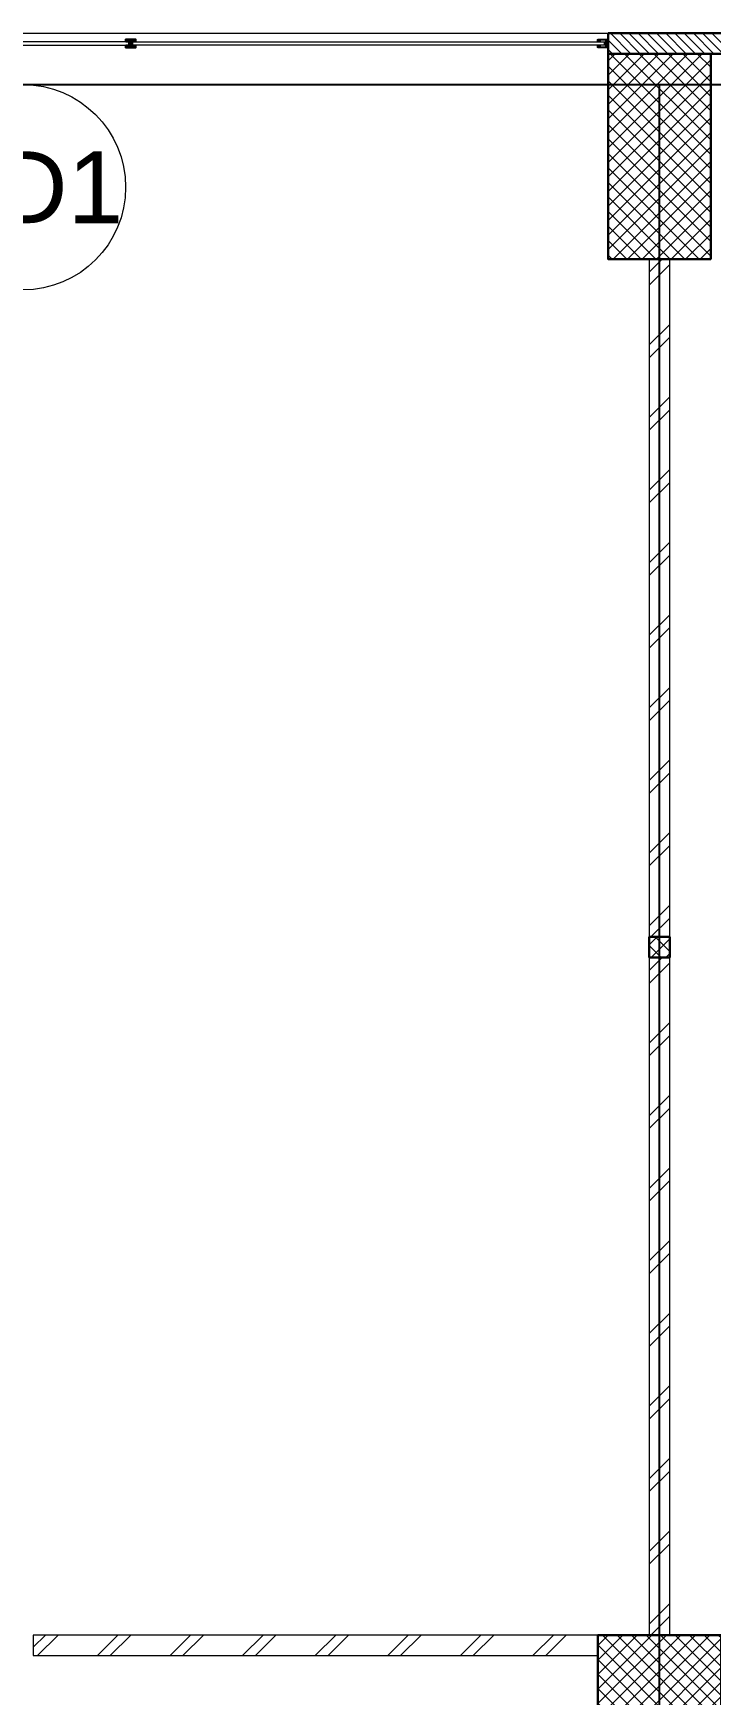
# Model space of a CAD drawing. Header units: millimetres. Extents: x -108 to 351, y -17 to 192.
# Drawn here: x 21.75 to 25.05, y 5.26 to 13.35 of the extents above; entities that cross this region are included whole.
import ezdxf
from ezdxf.enums import TextEntityAlignment as Align

# ---------------------------------------------------------------- set-up
doc = ezdxf.new("R2010")
doc.units = ezdxf.units.MM
for name, color, linetype, lineweight in [('ars', 11, 'Continuous', 0), ('KOL', 1, 'Continuous', 30), ('KOLOM', 4, 'Continuous', 9), ('lan', 7, 'Continuous', 15), ('NOT', 7, 'Continuous', 20), ('tem', 5, 'Continuous', 20)]:
    doc.layers.add(name, color=color, linetype=linetype, lineweight=lineweight)
doc.layers.add('as', color=1, linetype='Continuous', plot=False)
doc.layers.add('Kusen', color=30, linetype='Continuous')
doc.styles.add('S', font='simplex', dxfattribs={"width": 0.75})
doc.styles.get("Standard").update_dxf_attribs({"font": 'arial.ttf'})
pattern_1 = [(45, (0, -5), (-0.03535534, 0.03535534), []), (135, (0, -5), (-0.03535534, -0.03535534), [])]

# ---------------------------------------------------------------- blocks, each defined once
blk = doc.blocks.new('k1')
at = {"layer": 'ars'}
h = blk.add_hatch(dxfattribs=at)
h.set_pattern_fill('_USER', color=256, scale=0.05, angle=45, double=1, pattern_type=0)
h.set_pattern_definition(pattern_1)
h.paths.add_polyline_path([(-0.3, -0.55), (0.3, -0.55), (0.3, 0.55), (-0.3, 0.55)])
at = {"layer": 'KOL'}
blk.add_lwpolyline([(-0.3, -0.55), (0.3, -0.55), (0.3, 0.55), (-0.3, 0.55)], close=True, dxfattribs=at)
blk = doc.blocks.new('k2')
at = {"layer": 'ars'}
h = blk.add_hatch(dxfattribs=at)
h.set_pattern_fill('_USER', color=256, scale=0.05, angle=45, double=1, pattern_type=0)
h.set_pattern_definition(pattern_1)
h.paths.add_polyline_path([(-0.25, -0.5), (0.25, -0.5), (0.25, 0.5), (-0.25, 0.5)])
at = {"layer": 'KOL'}
blk.add_lwpolyline([(-0.25, -0.5), (0.25, -0.5), (0.25, 0.5), (-0.25, 0.5)], close=True, dxfattribs=at)
blk = doc.blocks.new('K 10.10')
at = {"layer": 'ars'}
h = blk.add_hatch(dxfattribs=at)
h.set_pattern_fill('_USER', color=256, scale=0.05, angle=45, double=1, pattern_type=0)
h.set_pattern_definition([(45, (0, 0), (-0.035355339, 0.035355339), []), (135, (0, 0), (-0.035355339, -0.035355339), [])])
h.paths.add_polyline_path([(1560.5383, 1380.4069), (1560.6383, 1380.4069), (1560.6383, 1380.5069), (1560.5383, 1380.5069)])
at = {"layer": 'KOL'}
blk.add_lwpolyline([(1560.5383, 1380.4069), (1560.6383, 1380.4069), (1560.6383, 1380.5069), (1560.5383, 1380.5069)], close=True, dxfattribs=at)
blk = doc.blocks.new('lt dasar')
at = {"layer": 'ars'}
h = blk.add_hatch(dxfattribs=at)
h.set_pattern_fill('ANSI31', color=256, scale=0.01, style=0)
h.set_pattern_definition([(315, (9.25, 13.35), (-0.02245064, -0.02245064), [])])
h.paths.add_polyline_path([(24.55, 13.35), (26.96, 13.35), (26.96, 13.25), (24.55, 13.25)])
h = blk.add_hatch(dxfattribs=at)
h.set_pattern_fill('TEMBOK', color=256, scale=0.25)
h.set_pattern_definition([(45, (6.2, 0), (-0.1767767, 0.1767767), []), (45, (6.2625, 0), (-0.1767767, 0.1767767), [])])
h.paths.add_polyline_path([(24.85, 8.95), (24.75, 8.95), (24.75, 12.25), (24.85, 12.25)])
h = blk.add_hatch(dxfattribs=at)
h.set_pattern_fill('TEMBOK', color=256, scale=0.25)
h.set_pattern_definition([(45, (6.2, -3.4), (-0.1767767, 0.1767767), []), (45, (6.2625, -3.4), (-0.1767767, 0.1767767), [])])
h.paths.add_polyline_path([(24.85, 5.55), (24.75, 5.55), (24.75, 8.85), (24.85, 8.85)])
h = blk.add_hatch(dxfattribs=at)
h.set_pattern_fill('TEMBOK', color=256, scale=0.25)
h.set_pattern_definition([(225, (30.35, 11.2), (0.1767767, -0.1767767), []), (225, (30.2875, 11.2), (0.1767767, -0.1767767), [])])
h.paths.add_polyline_path([(21.75, 5.55), (21.75, 5.45), (24.5, 5.45), (24.5, 5.55)])
for points in [[(22.215, 13.3075), (19.935, 13.3075), (19.935, 13.2925), (22.215, 13.2925)], [(22.235, 13.3075), (24.53, 13.3075), (24.53, 13.2925), (22.235, 13.2925)]]:
    blk.add_lwpolyline(points, close=True, dxfattribs=at)
at = {"layer": 'as'}
for p, q in [((0, 13.1), (74.4, 13.1)), ((24.8, 0), (24.8, 13.1))]:
    blk.add_line(p, q, dxfattribs=at)
at = {"layer": 'KOL'}
blk.add_lwpolyline([(24.55, 13.35), (26.96, 13.35), (26.96, 13.25), (24.55, 13.25)], close=True, dxfattribs=at)
at = {"layer": 'Kusen'}
for points in [[(22.2, 13.2815, 0.414214), (22.2015, 13.28), (22.2485, 13.28, 0.414214), (22.25, 13.2815), (22.25, 13.2885, 0.414214), (22.2485, 13.29), (22.2315, 13.29, -0.414214), (22.23, 13.2915), (22.23, 13.3085, -0.414214), (22.2315, 13.31), (22.2485, 13.31, 0.414214), (22.25, 13.3115), (22.25, 13.3185, 0.414214), (22.2485, 13.32), (22.2015, 13.32, 0.414214), (22.2, 13.3185), (22.2, 13.3115, 0.414214), (22.2015, 13.31), (22.2185, 13.31, -0.414214), (22.22, 13.3085), (22.22, 13.2915, -0.414214), (22.2185, 13.29), (22.2015, 13.29, 0.414214), (22.2, 13.2885)], [(22.2015, 13.2815), (22.2015, 13.2885), (22.2185, 13.2885, 0.414214), (22.2215, 13.2915), (22.2215, 13.3085, 0.414214), (22.2185, 13.3115), (22.2015, 13.3115), (22.2015, 13.3185), (22.2485, 13.3185), (22.2485, 13.3115), (22.2315, 13.3115, 0.414214), (22.2285, 13.3085), (22.2285, 13.2915, 0.414214), (22.2315, 13.2885), (22.2485, 13.2885), (22.2485, 13.2815)], [(24.5085, 13.287), (24.5085, 13.2885), (24.5015, 13.2885), (24.5015, 13.2815), (24.5485, 13.2815), (24.5485, 13.2885), (24.5415, 13.2885, -0.414214), (24.5385, 13.2915), (24.5385, 13.3085, -0.414214), (24.5415, 13.3115), (24.5485, 13.3115), (24.5485, 13.3185), (24.5015, 13.3185), (24.5015, 13.3115), (24.5085, 13.3115), (24.5085, 13.313), (24.51, 13.313), (24.51, 13.311, -0.414214), (24.509, 13.31), (24.5015, 13.31, -0.414214), (24.5, 13.3115), (24.5, 13.3185, -0.414214), (24.5015, 13.32), (24.5485, 13.32, -0.414214), (24.55, 13.3185), (24.55, 13.3115, -0.414214), (24.5485, 13.31), (24.5415, 13.31, 0.414214), (24.54, 13.3085), (24.54, 13.2915, 0.414214), (24.5415, 13.29), (24.5485, 13.29, -0.414214), (24.55, 13.2885), (24.55, 13.2815, -0.414214), (24.5485, 13.28), (24.5015, 13.28, -0.414214), (24.5, 13.2815), (24.5, 13.2885, -0.414214), (24.5015, 13.29), (24.509, 13.29, -0.414214), (24.51, 13.289), (24.51, 13.287)]]:
    blk.add_lwpolyline(points, format="xyb", close=True, dxfattribs=at)
at = {"layer": 'lan'}
blk.add_line((18.85, 13.35), (24.55, 13.35), dxfattribs=at)
at = {"layer": 'tem'}
for points in [[(24.85, 8.95), (24.85, 12.25), (24.75, 12.25), (24.75, 8.95)], [(24.85, 5.55), (24.85, 8.85), (24.75, 8.85), (24.75, 5.55)], [(24.5, 5.55), (21.75, 5.55), (21.75, 5.45), (24.5, 5.45)]]:
    blk.add_lwpolyline(points, close=True, dxfattribs=at)
at = {"layer": 'KOL', "rotation": 180}
blk.add_blockref('k2', (24.8, 12.75), dxfattribs=at)
at = {"layer": 'KOL'}
blk.add_blockref('k1', (24.8, 5), dxfattribs=at)
at = {"layer": 'KOLOM', "extrusion": (0, 0, -1), "xscale": -1, "zscale": -1, "rotation": 180}
blk.add_blockref('K 10.10', (-1585.3883, 1389.3569), dxfattribs=at)
blk = doc.blocks.new('NAV')
blk.add_circle((0, -0.4), 0.4)
at = {"style": 'S', "width": 0.75, "flags": 4}
blk.add_attdef('AV', text='', height=0.3, dxfattribs=at).set_placement((0, -0.4), align=Align.MIDDLE)

msp = doc.modelspace()

# ---------------------------------------------------------------- block references
at = {"layer": 'lan'}
msp.add_blockref('lt dasar', (0, 0), dxfattribs=at)
at = {"layer": 'NOT'}
ref = msp.add_blockref('NAV', (21.7, 13.1), dxfattribs=dict(at, xscale=1.25, yscale=1.25, zscale=1.25))
ref.add_attrib('AV', 'RD1', dxfattribs={"layer": '0', "height": 0.35, "flags": 4}).set_placement((21.7, 12.6), align=Align.MIDDLE)

doc.saveas('drawing.dxf')
